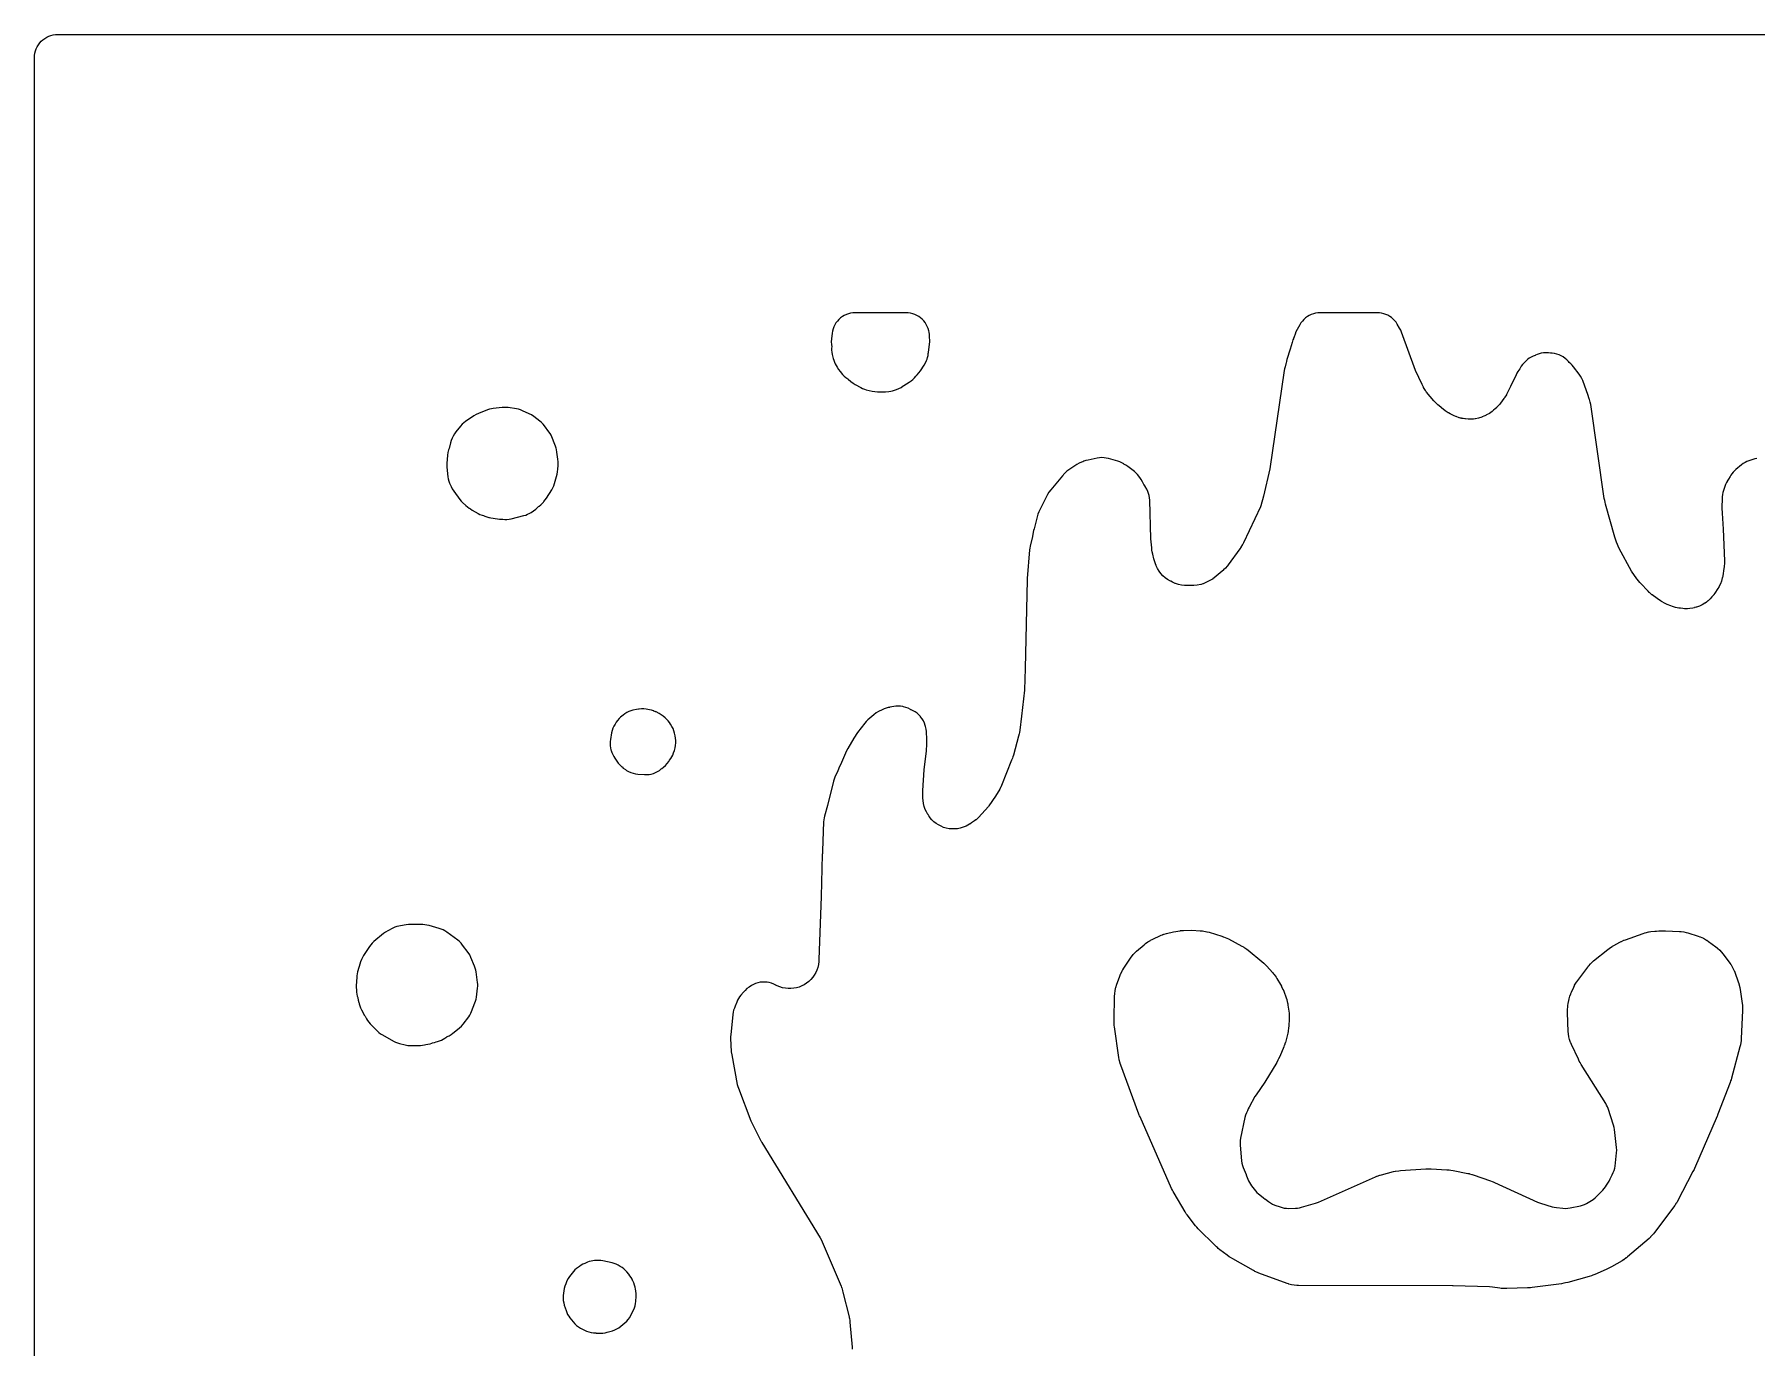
# Model space of a CAD drawing. Header units: millimetres. Extents: x 0 to 300, y 0 to 300.
# Drawn here: x -0.1 to 185.5, y 158.6 to 300.1 of the extents above; entities that cross this region are included whole.
import ezdxf

# ---------------------------------------------------------------- set-up
doc = ezdxf.new("R2010")
doc.units = ezdxf.units.MM
doc.layers.add('CUT', color=7, linetype='CONTINUOUS')

msp = doc.modelspace()

# ---------------------------------------------------------------- linework, layer by layer
at = {"layer": 'CUT'}
for points in [[(-0.15, 2.4114), (-0.15, 297.5872), (-0.135, 297.8933), (-0.099, 298.1357), (-0.0395, 298.3734), (0.0431, 298.6041), (0.1479, 298.8256), (0.2738, 299.0358), (0.4198, 299.2326), (0.5844, 299.4142), (0.7659, 299.5787), (0.9627, 299.7247), (1.1729, 299.8507), (1.3944, 299.9554), (1.6252, 300.038), (1.8629, 300.0975), (2.1053, 300.1335), (2.4114, 300.1485), (297.5886, 300.1485)], [(185.5294, 254.4647), (185.3091, 254.4044), (184.6857, 254.2027), (184.4684, 254.1211), (184.2596, 254.0196), (184.0611, 253.8992), (183.8746, 253.7609), (183.2861, 253.2806), (183.1215, 253.1337), (182.9705, 252.9729), (182.8343, 252.7995), (182.7447, 252.6619), (182.6457, 252.5164), (182.4638, 252.2194), (182.3446, 252.0012), (182.3266, 251.9586), (182.2616, 251.8485), (182.1566, 251.651), (182.0697, 251.4448), (182.0016, 251.2318), (181.8848, 250.801), (181.8315, 250.5564), (181.8029, 250.3076), (181.7993, 250.0573), (181.7994, 250.0534), (181.7984, 250.0405), (181.7671, 249.2633), (181.7741, 248.9508), (181.7967, 248.6854), (181.7985, 248.5664), (181.9143, 246.8497), (182.0378, 243.4042), (182.0398, 243.216), (182.0393, 243.1824), (182.015, 242.8068), (182.0111, 242.7734), (181.9849, 242.587), (181.8544, 241.8036), (181.8179, 241.6145), (181.8105, 241.5809), (181.7169, 241.2395), (181.5999, 240.9384), (181.4385, 240.6233), (181.4213, 240.5936), (181.3206, 240.4294), (180.9943, 239.927), (180.901, 239.7902), (180.8838, 239.7661), (180.6961, 239.5264), (180.5062, 239.3236), (180.2792, 239.1207), (180.2563, 239.1019), (180.1258, 238.9999), (180.1019, 238.9821), (179.9515, 238.8754), (179.9241, 238.857), (179.6339, 238.6818), (179.3546, 238.5488), (179.0357, 238.4337), (179.0042, 238.4241), (178.8265, 238.3745), (178.8086, 238.3699), (178.6506, 238.3336), (178.6222, 238.3277), (178.3282, 238.2798), (178.0571, 238.2595), (177.7591, 238.2629), (177.7302, 238.2645), (177.5686, 238.2768), (177.3198, 238.3013), (177.1388, 238.3235), (177.1066, 238.3283), (176.7778, 238.3933), (176.4569, 238.4899), (176.4262, 238.5008), (176.2559, 238.566), (175.863, 238.7274), (175.6685, 238.8138), (175.6342, 238.8302), (175.2615, 239.0355), (175.2293, 239.0556), (175.0522, 239.1738), (174.3912, 239.6426), (174.2497, 239.7481), (174.2249, 239.7675), (173.9576, 239.9977), (173.9347, 240.0194), (173.8094, 240.1437), (172.9857, 241.0007), (172.9175, 241.0744), (172.6248, 241.4332), (172.5876, 241.4841), (172.0147, 242.2999), (172.0083, 242.3112), (170.7034, 244.7611), (170.584, 245.0065), (170.509, 245.1759), (170.4078, 245.4293), (170.2087, 245.9855), (169.2221, 249.5269), (169.1652, 249.7596), (169.1316, 249.9187), (169.0897, 250.1546), (167.6263, 260.2535), (167.5697, 260.5318), (167.4818, 260.802), (167.4471, 260.8912), (167.4252, 261.0018), (167.3479, 261.2516), (166.7586, 262.8536), (166.6586, 263.088), (166.5352, 263.311), (166.3898, 263.5202), (165.766, 264.3266), (165.6264, 264.4918), (165.4731, 264.6443), (165.3071, 264.783), (165.3051, 264.7844), (165.2207, 264.8872), (165.0512, 265.0738), (164.8637, 265.2424), (164.6602, 265.3913), (164.4427, 265.5189), (164.2135, 265.6239), (163.9748, 265.7053), (163.7292, 265.7623), (163.4791, 265.7942), (163.3606, 265.7973), (163.2945, 265.8119), (163.0626, 265.8407), (162.829, 265.8477), (162.7637, 265.8466), (162.5308, 265.8318), (162.3002, 265.7953), (162.0741, 265.7375), (161.8544, 265.6589), (161.6705, 265.573), (161.6422, 265.5637), (161.4202, 265.4788), (161.2072, 265.3732), (161.0053, 265.2479), (160.8161, 265.104), (160.6227, 264.9417), (160.4402, 264.7724), (160.2755, 264.5859), (160.1301, 264.3839), (160.0056, 264.1685), (159.9828, 264.1241), (159.7776, 263.818), (159.675, 263.6511), (159.5858, 263.4767), (158.9926, 262.196), (158.631, 261.4917), (158.5555, 261.3522), (158.5415, 261.3275), (158.3734, 261.0587), (158.3573, 261.0353), (158.2649, 260.9065), (157.8994, 260.4193), (157.7762, 260.2638), (157.7535, 260.2367), (157.4834, 259.9464), (157.4579, 259.9218), (157.3117, 259.7877), (157.1545, 259.6511), (157.0098, 259.5314), (156.9834, 259.5107), (156.7016, 259.3115), (156.4013, 259.1415), (156.3713, 259.1264), (156.2014, 259.0464), (156.092, 258.9982), (155.9135, 258.925), (155.8814, 258.9127), (155.5441, 258.8039), (155.1974, 258.7302), (155.1634, 258.7248), (154.9755, 258.6998), (154.7962, 258.6851), (154.7635, 258.6832), (154.4266, 258.6803), (154.125, 258.7072), (154.0408, 258.7184), (153.8762, 258.7447), (153.7967, 258.7597), (153.7438, 258.7724), (153.6831, 258.7871), (153.5858, 258.8105), (153.4853, 258.8346), (153.4525, 258.8441), (153.1296, 258.9583), (153.0975, 258.9715), (152.9197, 259.0505), (152.4806, 259.2592), (152.4668, 259.2662), (152.2958, 259.3593), (152.2657, 259.3767), (151.9392, 259.5888), (151.911, 259.6093), (151.7565, 259.7278), (151.2766, 260.116), (151.1398, 260.2322), (151.1158, 260.2535), (150.8597, 260.5048), (150.8379, 260.5283), (150.7191, 260.6629), (149.9376, 261.5923), (149.8871, 261.6556), (149.822, 261.7452), (149.8021, 261.7742), (149.5964, 262.1096), (149.5849, 262.1308), (149.5476, 262.2055), (149.5476, 262.2056), (149.546, 262.2088), (149.4466, 262.4077), (148.7181, 263.9355), (147.2346, 268.0548), (147.1416, 268.2785), (147.0274, 268.492), (146.7635, 268.9328), (146.6339, 269.1279), (146.4865, 269.3101), (146.3228, 269.4777), (146.144, 269.6292), (145.9519, 269.7633), (145.7481, 269.8788), (145.5343, 269.9748), (145.3125, 270.0503), (145.0846, 270.1047), (144.8526, 270.1375), (144.6186, 270.1485), (144.5592, 270.1485), (144.5347, 270.1485), (144.382, 270.1485), (138.6653, 270.1485), (138.6166, 270.1485), (138.605, 270.1485), (138.4447, 270.1485), (138.2039, 270.1369), (137.9653, 270.1021), (137.7311, 270.0445), (137.5036, 269.9646), (137.2848, 269.8631), (137.0768, 269.7411), (136.8816, 269.5995), (136.7009, 269.4399), (136.5364, 269.2635), (136.3897, 269.0721), (136.2621, 268.8675), (135.9648, 268.3352), (135.8488, 268.0991), (135.7583, 267.8522), (135.6653, 267.5505), (135.5972, 267.3756), (135.5885, 267.3485), (135.5266, 267.2201), (135.4322, 266.9482), (135.2253, 266.219), (134.8768, 265.1355), (134.8208, 264.932), (134.7821, 264.7245), (134.7711, 264.6477), (134.6671, 264.3103), (134.6173, 264.1232), (134.5822, 263.9329), (133.0438, 253.3212), (132.3527, 250.372), (132.0561, 249.3375), (132.0093, 249.2323), (130.187, 245.3674), (130.1079, 245.2093), (130.093, 245.1814), (129.9128, 244.8772), (129.8954, 244.8508), (129.7948, 244.7054), (128.5496, 242.995), (128.4556, 242.8713), (128.4383, 242.8495), (128.2517, 242.6333), (128.0478, 242.4333), (128.0272, 242.4146), (127.9097, 242.3129), (127.0403, 241.591), (126.8995, 241.4797), (126.8738, 241.4604), (126.8734, 241.4601), (126.8611, 241.4535), (125.8297, 240.9284), (125.8176, 240.9245), (125.6183, 240.8668), (125.5825, 240.8574), (125.2088, 240.782), (124.8291, 240.7483), (124.7922, 240.747), (124.5847, 240.7459), (124.0501, 240.7577), (123.8661, 240.7663), (123.8332, 240.7686), (123.4971, 240.8093), (123.1956, 240.8763), (122.8739, 240.9818), (122.8432, 240.9936), (122.6729, 241.0637), (122.525, 241.1289), (122.3506, 241.2111), (122.3199, 241.2266), (122.0121, 241.402), (121.7492, 241.59), (121.507, 241.804), (121.2881, 242.0417), (121.0947, 242.3006), (120.9289, 242.578), (120.7793, 242.8991), (120.7664, 242.931), (120.6988, 243.1115), (120.5179, 243.6342), (120.4039, 244.1394), (120.3555, 244.3949), (120.3287, 244.5693), (120.2981, 244.8275), (120.2186, 245.7791), (120.0859, 249.9681), (120.0664, 250.2105), (120.0234, 250.4498), (119.9574, 250.6838), (119.869, 250.9103), (119.759, 251.1272), (119.5907, 251.4223), (119.5755, 251.4576), (119.4652, 251.6602), (119.2952, 251.9406), (119.1482, 252.1984), (119.0153, 252.4069), (118.9787, 252.4534), (118.9095, 252.5566), (118.7643, 252.735), (118.6033, 252.8994), (118.4279, 253.0482), (117.7287, 253.5883), (117.5094, 253.7397), (117.3085, 253.8489), (117.2871, 253.8638), (117.0846, 253.979), (116.8723, 254.0748), (116.652, 254.1504), (115.6416, 254.4454), (115.4025, 254.5026), (115.159, 254.5361), (114.9133, 254.5454), (114.6679, 254.5306), (114.4252, 254.4918), (113.4328, 254.2826), (113.2114, 254.2252), (112.9961, 254.1478), (112.855, 254.082), (112.7267, 254.0411), (112.4778, 253.9308), (112.2424, 253.794), (111.3553, 253.2118), (111.1552, 253.0658), (110.9705, 252.9007), (110.8031, 252.7182), (110.6986, 252.5922), (110.6823, 252.5749), (109.4059, 251.0714), (109.2229, 250.827), (109.0711, 250.5621), (108.1442, 248.6888), (108.0356, 248.435), (107.9557, 248.1708), (107.7127, 247.1714), (107.6088, 246.8601), (107.5558, 246.6784), (107.5166, 246.4934), (107.441, 246.0542), (107.1846, 244.9998), (107.1449, 244.8022), (107.1213, 244.602), (106.8835, 241.5286), (106.8817, 241.5029), (106.8814, 241.4982), (106.8765, 241.3897), (106.652, 231.8147), (106.5713, 229.5321), (106.5678, 229.4918), (106.2735, 226.6746), (106.0679, 225.1684), (106.0268, 224.9269), (105.9936, 224.764), (105.9369, 224.5258), (105.3812, 222.4892), (105.319, 222.2844), (105.2728, 222.1466), (105.199, 221.9457), (104.1014, 219.202), (104.0263, 219.0272), (104.0121, 218.9964), (103.9182, 218.8169), (103.442, 218.0509), (102.749, 217.001), (102.7015, 216.9326), (101.621, 215.7576), (101.554, 215.689), (101.3604, 215.5243), (101.3347, 215.5045), (101.1885, 215.3973), (100.8578, 215.167), (100.6849, 215.0536), (100.6536, 215.0342), (100.2987, 214.8413), (99.9636, 214.7031), (99.6605, 214.6123), (99.3627, 214.5536), (99.0605, 214.5238), (98.7569, 214.5234), (98.4547, 214.5522), (98.1566, 214.6101), (97.8656, 214.6964), (97.5842, 214.8104), (97.3151, 214.951), (97.0608, 215.1169), (96.8237, 215.3065), (96.606, 215.5181), (96.3908, 215.7719), (96.3711, 215.7976), (96.2684, 215.9383), (96.182, 216.0689), (96.1663, 216.0938), (96.0165, 216.3562), (95.8911, 216.6286), (95.777, 216.9495), (95.7768, 216.9503), (95.6961, 217.2684), (95.6461, 217.5928), (95.6427, 217.6245), (95.6282, 217.8024), (95.6125, 218.0726), (95.6063, 218.3015), (95.6068, 218.457), (95.6145, 218.6859), (95.7563, 220.886), (95.9857, 222.6596), (96.0009, 222.8952), (96.036, 223.1362), (96.062, 223.4951), (96.0623, 224.1735), (96.0441, 224.4753), (96.0023, 224.7036), (96.0038, 224.7259), (96.0059, 225.0095), (95.976, 225.2915), (95.9142, 225.5683), (95.8834, 225.6769), (95.7976, 225.9281), (95.6857, 226.1687), (95.5489, 226.3961), (95.3887, 226.6077), (95.3574, 226.6448), (95.1882, 226.8262), (95.0018, 226.99), (94.8001, 227.1345), (94.585, 227.2583), (94.3701, 227.3551), (94.3471, 227.3702), (94.283, 227.4078), (94.0412, 227.5323), (93.7872, 227.6298), (93.5242, 227.6991), (93.4728, 227.7097), (93.2178, 227.7487), (92.9601, 227.7612), (92.7025, 227.7471), (92.49, 227.7244), (92.2766, 227.6923), (92.0667, 227.6418), (92.0197, 227.6261), (91.8963, 227.6078), (91.67, 227.5522), (91.4499, 227.4758), (91.2378, 227.3792), (90.8399, 227.1751), (90.5807, 227.0218), (90.3419, 226.8384), (89.7026, 226.2834), (89.5254, 226.1135), (89.3656, 225.927), (88.5724, 224.9035), (88.4398, 224.715), (88.3403, 224.5417), (88.3185, 224.5143), (88.1858, 224.3099), (87.5297, 223.1825), (87.4035, 222.9349), (86.7385, 221.4287), (86.6191, 221.1966), (86.521, 220.9813), (86.4494, 220.774), (86.1489, 220.0935), (86.0704, 219.8927), (86.0095, 219.6858), (85.3553, 217.049), (85.0226, 215.9153), (84.9721, 215.712), (84.9388, 215.5052), (84.9229, 215.2963), (84.8168, 212.1791), (84.7928, 211.9214), (84.7902, 211.8911), (84.7898, 211.8859), (84.7828, 211.7587), (84.6487, 207.2378), (84.4175, 200.4465), (84.4071, 200.2663), (84.4044, 200.2341), (84.3613, 199.9052), (84.2933, 199.6102), (84.1972, 199.3231), (84.074, 199.0466), (83.9248, 198.7832), (83.751, 198.5354), (83.5541, 198.3055), (83.336, 198.0955), (83.0988, 197.9075), (82.8446, 197.7432), (82.5757, 197.604), (82.2948, 197.4914), (82.0043, 197.4063), (81.7069, 197.3495), (81.4055, 197.3215), (81.1028, 197.3227), (80.8016, 197.353), (80.5047, 197.4121), (80.2149, 197.4994), (79.9079, 197.6252), (79.8398, 197.6571), (79.762, 197.6945), (79.7575, 197.6967), (79.7009, 197.7239), (79.5442, 197.7968), (79.3129, 197.8906), (79.0733, 197.9608), (78.828, 198.0068), (78.5793, 198.0281), (78.3297, 198.0245), (78.0817, 197.996), (77.8378, 197.943), (77.6004, 197.8659), (77.3718, 197.7655), (77.1544, 197.6428), (76.8855, 197.4727), (76.6615, 197.3132), (76.4563, 197.1299), (76.3553, 197.0175), (76.2923, 196.9512), (76.0029, 196.6168), (75.866, 196.4436), (75.7449, 196.2591), (75.6406, 196.0647), (75.5538, 195.8618), (75.3905, 195.4281), (75.3884, 195.4214), (75.3046, 195.2126), (75.2278, 194.9919), (75.172, 194.7651), (75.1376, 194.534), (74.9149, 192.3397), (74.903, 192.1532), (74.9051, 191.9663), (74.9753, 190.5196), (75.0172, 190.1692), (75.6254, 187.0019), (75.6771, 186.7852), (75.748, 186.5739), (77.0945, 183.0819), (77.1972, 182.8509), (78.1727, 180.9267), (78.1899, 180.8935), (78.193, 180.8876), (78.2707, 180.7505), (84.5478, 170.4477), (84.6825, 170.207), (84.7679, 170.0404), (84.8847, 169.7903), (86.8093, 165.2382), (86.8649, 165.099), (86.8743, 165.0739), (86.9686, 164.7896), (86.976, 164.7638), (87.0145, 164.619), (87.6651, 161.9625), (87.6959, 161.8254), (87.701, 161.8008), (87.7472, 161.5236), (87.7504, 161.4986), (87.7657, 161.3589), (88.0075, 158.6872), (88.0207, 158.4713)]]:
    msp.add_lwpolyline(points, dxfattribs=at)
for points in [[(87.6048, 262.9519), (87.8077, 262.787), (87.841, 262.7653), (87.8679, 262.7416), (88.0966, 262.5624), (88.3444, 262.411), (88.9454, 262.0902), (89.1344, 261.9993), (89.3302, 261.9245), (89.5317, 261.8665), (90.1502, 261.716), (90.4409, 261.6633), (90.7358, 261.6452), (91.3089, 261.6439), (91.38, 261.6399), (91.6154, 261.6485), (91.9583, 261.6774), (92.1625, 261.7031), (92.3638, 261.7455), (92.561, 261.8043), (92.7976, 261.8856), (93.0508, 261.9884), (93.2913, 262.1182), (93.5162, 262.2735), (93.5797, 262.3227), (94.1569, 262.6812), (94.357, 262.8194), (94.5426, 262.9763), (94.7122, 263.1506), (94.8631, 263.3216), (95.0218, 263.4592), (95.2099, 263.6632), (95.3743, 263.8867), (95.7696, 264.4919), (95.9174, 264.7509), (96.0334, 265.0256), (96.0774, 265.1499), (96.1386, 265.349), (96.183, 265.5526), (96.2103, 265.7592), (96.2122, 265.78), (96.2316, 265.8837), (96.3545, 266.7793), (96.3755, 267.0137), (96.3744, 267.2491), (96.3534, 267.4607), (96.3563, 267.5409), (96.3375, 267.8074), (96.2903, 268.0704), (96.2549, 268.2209), (96.189, 268.4508), (96.1015, 268.6734), (95.9932, 268.8866), (95.8649, 269.0885), (95.718, 269.2772), (95.5537, 269.4509), (95.3735, 269.6082), (95.1792, 269.7476), (94.9724, 269.8677), (94.7551, 269.9676), (94.5292, 270.0462), (94.2968, 270.1029), (94.0602, 270.1371), (93.8213, 270.1485), (93.7999, 270.1485), (93.7144, 270.1485), (88.3429, 270.1485), (88.3416, 270.1485), (88.3211, 270.1485), (88.0795, 270.1368), (87.8402, 270.1018), (87.6053, 270.0439), (87.3772, 269.9635), (87.1579, 269.8614), (86.9495, 269.7387), (86.7539, 269.5963), (86.573, 269.4357), (86.4085, 269.2584), (86.2618, 269.0661), (86.1345, 268.8604), (86.0276, 268.6434), (85.9422, 268.4171), (85.879, 268.1836), (85.8388, 267.9451), (85.7662, 267.3382), (85.7486, 267.0323), (85.7685, 266.7265), (85.7972, 266.5008), (85.7915, 266.3468), (85.7934, 266.1191), (85.816, 265.8924), (85.8592, 265.6688), (85.9645, 265.2315), (86.0224, 265.0289), (86.0972, 264.8318), (86.1883, 264.6418), (86.3767, 264.288), (86.5247, 264.0445), (86.6995, 263.8194), (86.9768, 263.5015), (87.1454, 263.3263), (87.3303, 263.1682), (87.5249, 263.0322)], [(47.6684, 248.5367), (47.8832, 248.4288), (48.1073, 248.3419), (48.2443, 248.2963), (48.4038, 248.2233), (48.6096, 248.15), (48.8209, 248.095), (48.9235, 248.0777), (49.0416, 248.0451), (49.2982, 248.0023), (50.0026, 247.9221), (50.2524, 247.9063), (50.26, 247.9066), (50.3283, 247.8981), (50.5591, 247.8802), (50.7907, 247.8838), (51.0209, 247.9088), (51.2478, 247.9549), (52.6076, 248.2978), (52.8085, 248.3576), (53.0037, 248.4339), (53.1919, 248.5264), (53.4053, 248.6426), (53.6603, 248.8021), (53.8944, 248.991), (54.187, 249.2579), (54.2687, 249.3188), (54.431, 249.4508), (54.5817, 249.5958), (54.7198, 249.7529), (54.722, 249.7556), (54.7731, 249.8067), (54.9198, 249.9832), (55.0498, 250.1725), (55.6191, 251.0892), (55.7343, 251.2959), (55.8295, 251.5126), (55.9037, 251.7373), (56.1928, 252.7751), (56.2494, 253.0285), (56.2794, 253.2864), (56.306, 253.7013), (56.3094, 253.9541), (56.3016, 254.0419), (56.303, 254.0771), (56.28, 254.3697), (56.1742, 255.1363), (56.1207, 255.4103), (56.1131, 255.4344), (56.0884, 255.57), (56.0345, 255.7704), (55.9641, 255.9657), (55.631, 256.7816), (55.5421, 256.9754), (55.4369, 257.161), (55.3163, 257.337), (54.8292, 257.9862), (54.6844, 258.162), (54.5241, 258.3239), (54.3498, 258.4705), (53.6846, 258.9802), (53.4468, 259.1415), (53.1921, 259.2745), (52.4656, 259.6022), (52.2558, 259.6857), (52.0394, 259.7499), (51.818, 259.7942), (50.9333, 259.9304), (50.7139, 259.9544), (50.4933, 259.9589), (50.2731, 259.9439), (49.3186, 259.8363), (49.1071, 259.8033), (48.8992, 259.7523), (48.6964, 259.6836), (47.7157, 259.3042), (47.4617, 259.1893), (47.2221, 259.0468), (46.3275, 258.4448), (46.1304, 258.2976), (45.9487, 258.1317), (45.7842, 257.9488), (45.2889, 257.3403), (45.1191, 257.1049), (44.9776, 256.8514), (44.871, 256.6311), (44.7673, 256.384), (44.6907, 256.1272), (44.5494, 255.5403), (44.4945, 255.3747), (44.4184, 255.0898), (44.3764, 254.7979), (44.301, 253.9023), (44.2923, 253.6694), (44.3054, 253.4368), (44.3315, 253.2627), (44.34, 253.1546), (44.4202, 252.4797), (44.4591, 252.2465), (44.52, 252.0179), (44.6021, 251.7962), (44.7608, 251.4229), (44.8897, 251.1628), (45.048, 250.9194), (45.6964, 250.0383), (45.8423, 249.8581), (46.0043, 249.6923), (46.3457, 249.3738), (46.5219, 249.2239), (46.7112, 249.0911), (46.8459, 249.014), (47.0295, 248.8974)], [(64.6373, 220.4653), (64.8937, 220.4352), (65.6278, 220.3875), (65.8704, 220.3835), (66.1122, 220.403), (66.351, 220.4459), (66.5845, 220.5117), (66.8105, 220.5999), (67.0269, 220.7095), (67.2316, 220.8396), (67.4228, 220.989), (67.4857, 221.0487), (67.6766, 221.1978), (67.8848, 221.3797), (68.0716, 221.5835), (68.2348, 221.8067), (68.289, 221.8902), (68.3195, 221.9251), (68.4477, 222.1002), (68.5602, 222.2857), (68.6561, 222.4803), (68.7603, 222.7168), (68.8589, 222.98), (68.9273, 223.2525), (68.9648, 223.5311), (68.9874, 223.8226), (68.9942, 224.0737), (68.9758, 224.3242), (68.9323, 224.5715), (68.8673, 224.8566), (68.796, 225.108), (68.6989, 225.3505), (68.5769, 225.5815), (68.4365, 225.8171), (68.3158, 226.0005), (68.1795, 226.1727), (68.0286, 226.3323), (67.8368, 226.5181), (67.6412, 226.6887), (67.429, 226.8381), (67.2025, 226.9648), (66.8615, 227.1328), (66.7876, 227.1646), (66.7802, 227.1685), (66.7169, 227.1951), (66.6265, 227.234), (66.6166, 227.2371), (66.573, 227.2553), (66.3589, 227.3232), (66.1396, 227.3716), (65.7923, 227.4319), (65.5474, 227.4622), (65.3008, 227.4681), (65.0548, 227.4497), (65.0098, 227.4418), (64.9864, 227.4399), (64.7596, 227.4006), (64.3729, 227.3151), (64.1434, 227.2528), (63.9208, 227.1689), (63.7072, 227.0642), (63.5045, 226.9398), (63.3146, 226.7966), (63.0471, 226.5742), (62.8687, 226.4106), (62.7069, 226.2305), (62.5633, 226.0357), (62.4392, 225.8278), (62.3284, 225.62), (62.2171, 225.382), (62.1315, 225.1337), (62.0724, 224.8777), (61.9462, 224.1614), (61.9173, 223.94), (61.9083, 223.717), (61.9192, 223.494), (61.9499, 223.2729), (62.0003, 223.0554), (62.0174, 222.9941), (62.0932, 222.7655), (62.1907, 222.5453), (62.3089, 222.3355), (62.4268, 222.1667), (62.4897, 222.0357), (62.6217, 221.82), (62.7747, 221.6188), (62.9474, 221.434), (62.9976, 221.3854), (63.1869, 221.22), (63.21, 221.2035), (63.3346, 221.088), (63.5566, 220.9238), (63.6826, 220.841), (63.9054, 220.7105), (64.1405, 220.6036), (64.3853, 220.5216)], [(37.3665, 192.3207), (38.5485, 191.6537), (38.7578, 191.5482), (38.9762, 191.4628), (39.2015, 191.3982), (39.8285, 191.2499), (40.1104, 191.2), (40.3962, 191.1827), (41.2655, 191.18), (41.4773, 191.1883), (41.6875, 191.2145), (41.8948, 191.2584), (42.0435, 191.2966), (42.2425, 191.3224), (42.5007, 191.3844), (42.673, 191.4456), (42.7784, 191.4648), (42.9813, 191.5196), (43.1474, 191.5799), (43.3102, 191.6217), (43.5165, 191.6842), (43.7166, 191.7643), (43.9092, 191.8613), (44.0926, 191.9746), (44.313, 192.1242), (44.3573, 192.1426), (44.5717, 192.2441), (44.7755, 192.3655), (44.9669, 192.5057), (45.4484, 192.8947), (45.4685, 192.9083), (45.6915, 193.0786), (45.8939, 193.2729), (46.0733, 193.4885), (46.6656, 194.2878), (46.7883, 194.4696), (46.8947, 194.6615), (46.9838, 194.862), (47.3435, 195.7776), (47.4122, 195.9767), (47.4639, 196.1809), (47.4982, 196.3887), (47.6166, 197.3578), (47.6333, 197.5691), (47.6321, 197.7811), (47.613, 197.9922), (47.4634, 199.1109), (47.4255, 199.3241), (47.3692, 199.5332), (47.295, 199.7366), (46.9078, 200.6712), (46.7739, 200.9456), (46.6075, 201.2016), (46.0081, 202.0114), (45.8508, 202.2032), (45.6753, 202.3784), (45.4834, 202.5354), (44.2901, 203.4161), (44.1037, 203.5412), (43.9067, 203.6491), (43.7009, 203.7388), (43.4879, 203.8098), (42.3922, 204.1206), (42.1679, 204.1732), (41.9398, 204.205), (41.7098, 204.2156), (40.1804, 204.2156), (39.939, 204.2039), (39.6999, 204.169), (39.1434, 204.06), (38.9162, 204.0043), (38.6951, 203.9277), (38.4822, 203.8307), (37.9441, 203.5545), (37.7041, 203.4139), (37.4813, 203.2476), (36.4471, 202.3821), (36.2696, 202.2183), (36.1087, 202.0381), (35.9659, 201.8433), (35.3259, 200.8747), (35.2014, 200.6648), (35.098, 200.4437), (35.0167, 200.2136), (34.8634, 199.7017), (34.8189, 199.5838), (34.7596, 199.371), (34.7519, 199.3297), (34.6927, 199.1319), (34.6391, 198.9196), (34.6044, 198.7034), (34.5886, 198.485), (34.5793, 198.1555), (34.556, 197.9887), (34.5328, 197.7148), (34.5399, 197.44), (34.5607, 197.1825), (34.5608, 197.1794), (34.5619, 197.1677), (34.5808, 196.9343), (34.6067, 196.7247), (34.6503, 196.518), (34.6958, 196.3664), (34.7004, 196.3316), (34.7463, 196.081), (34.8174, 195.8364), (34.8502, 195.7553), (34.8651, 195.6905), (34.9266, 195.469), (35.0082, 195.2542), (35.1091, 195.0478), (35.2613, 194.7697), (35.297, 194.6839), (35.4453, 194.4219), (35.4863, 194.3587), (35.6407, 194.0766), (35.7589, 193.8821), (35.8943, 193.6993), (36.0458, 193.5295), (36.8072, 192.7505), (36.9798, 192.5898), (37.1668, 192.4461)], [(119.6007, 202.152), (119.6248, 202.171), (119.8811, 202.3547), (120.1531, 202.5142), (120.1802, 202.5285), (120.3338, 202.6049), (121.3151, 203.0655), (121.4641, 203.1316), (121.4911, 203.1428), (121.5416, 203.1613), (121.6061, 203.1772), (121.6546, 203.1892), (121.902, 203.2502), (122.6596, 203.437), (123.3482, 203.5608), (123.3895, 203.567), (123.4617, 203.5763), (123.4997, 203.579), (123.7131, 203.588), (124.6263, 203.6007), (125.5256, 203.5507), (125.7468, 203.5319), (125.786, 203.5273), (126.2231, 203.4505), (126.2615, 203.4414), (126.4759, 203.3837), (127.8418, 202.9726), (128.014, 202.9162), (128.0445, 202.9053), (128.3797, 202.768), (128.409, 202.7542), (128.5712, 202.6736), (130.0206, 201.9085), (130.1876, 201.8148), (130.217, 201.7973), (130.5355, 201.585), (130.563, 201.5646), (130.7137, 201.4466), (132.1664, 200.2478), (132.3713, 200.0656), (132.5057, 199.9371), (132.6968, 199.7405), (133.3169, 199.0538), (133.435, 198.9165), (133.4555, 198.8915), (133.4815, 198.8565), (133.7065, 198.5465), (133.7862, 198.4209), (134.1919, 197.7462), (134.2807, 197.5901), (134.2959, 197.5619), (134.4506, 197.2379), (134.4631, 197.2083), (134.5286, 197.0411), (134.7858, 196.3361), (134.847, 196.154), (134.8571, 196.1212), (134.9511, 195.7488), (134.9578, 195.7151), (134.9903, 195.5258), (135.085, 194.877), (135.1077, 194.6877), (135.1109, 194.6538), (135.1273, 194.273), (135.127, 194.239), (135.1207, 194.0484), (135.0757, 193.2817), (135.0615, 193.1084), (135.0583, 193.0774), (135.0058, 192.7337), (134.9997, 192.7032), (134.9616, 192.5335), (134.7435, 191.658), (134.7048, 191.5148), (134.6974, 191.4894), (134.6033, 191.2083), (134.5938, 191.1835), (134.5385, 191.046), (134.0927, 189.9982), (133.9802, 189.7578), (133.8982, 189.5975), (133.7689, 189.3656), (132.4887, 187.2487), (131.5485, 185.8829), (131.4202, 185.6756), (130.7913, 184.5387), (130.6963, 184.3484), (130.6178, 184.1506), (130.617, 184.1478), (130.5094, 183.9449), (130.4063, 183.6828), (130.3333, 183.4108), (129.8696, 181.1892), (129.831, 180.9444), (129.8169, 180.6971), (129.8273, 180.4495), (129.9828, 178.7581), (130.0179, 178.5119), (130.0772, 178.2703), (130.1603, 178.0359), (130.4716, 177.2791), (130.4837, 177.2431), (130.524, 177.1517), (130.7486, 176.6057), (130.8353, 176.4177), (130.9372, 176.2374), (131.0536, 176.0662), (131.3308, 175.693), (131.4749, 175.5164), (131.6344, 175.3537), (131.8081, 175.2062), (132.3216, 174.809), (132.3493, 174.7853), (132.5444, 174.6342), (132.5604, 174.6242), (132.8978, 174.3632), (133.1096, 174.2162), (133.3354, 174.0917), (133.5728, 173.9912), (134.1444, 173.7833), (134.3649, 173.7144), (134.5908, 173.6662), (134.8201, 173.6391), (135.051, 173.6332), (135.7899, 173.6486), (136.0129, 173.6632), (136.2338, 173.6977), (136.4507, 173.7518), (137.9716, 174.2042), (138.2697, 174.3139), (144.4394, 177.0416), (144.5829, 177.1015), (144.6088, 177.1117), (144.9024, 177.2134), (144.929, 177.2214), (145.0788, 177.263), (146.3677, 177.5928), (146.5408, 177.6327), (146.5719, 177.6391), (146.9228, 177.6942), (146.9544, 177.6976), (147.1314, 177.7127), (149.8479, 177.8784), (150.0567, 177.8853), (150.1986, 177.886), (150.4076, 177.8813), (152.1076, 177.7953), (152.3673, 177.7731), (152.5429, 177.7519), (152.8004, 177.7117), (154.3802, 177.4085), (154.5156, 177.3799), (154.5398, 177.3744), (154.8069, 177.3023), (154.8306, 177.295), (154.962, 177.2516), (156.8386, 176.5938), (156.9976, 176.5339), (157.1046, 176.4909), (157.2607, 176.4239), (161.903, 174.3072), (162.21, 174.191), (163.4636, 173.8081), (163.6958, 173.7492), (163.9325, 173.7127), (164.6329, 173.6391), (164.8986, 173.6254), (165.1643, 173.64), (165.4269, 173.6828), (166.5223, 173.9217), (166.7416, 173.9801), (166.9548, 174.0581), (167.16, 174.1552), (167.3556, 174.2704), (167.8712, 174.6068), (168.0907, 174.7677), (168.2914, 174.9515), (168.9262, 175.5997), (169.0755, 175.7665), (169.2093, 175.946), (169.3265, 176.1368), (169.3283, 176.1399), (169.476, 176.3359), (169.6174, 176.5744), (169.7315, 176.8272), (169.7825, 176.9594), (169.952, 177.2652), (170.0603, 177.4854), (170.1465, 177.7152), (170.2098, 177.9523), (170.2495, 178.1945), (170.412, 179.6223), (170.428, 179.9091), (170.411, 180.1958), (170.186, 182.1177), (170.1452, 182.3614), (170.0805, 182.5999), (169.5001, 184.3849), (169.4285, 184.5779), (169.3411, 184.7643), (169.2388, 184.943), (166.5921, 189.1507), (166.4733, 189.3533), (166.3971, 189.4933), (166.2912, 189.703), (165.5441, 191.3058), (165.4707, 191.4738), (165.4583, 191.5042), (165.3465, 191.822), (165.2732, 192.1206), (165.2253, 192.4542), (165.2222, 192.4868), (165.2095, 192.6697), (165.1159, 194.7477), (165.1125, 194.9667), (165.113, 195.0058), (165.1444, 195.4425), (165.1495, 195.4811), (165.1843, 195.6974), (165.2521, 196.0524), (165.2841, 196.203), (165.2904, 196.2299), (165.3661, 196.5027), (165.464, 196.7685), (165.4746, 196.7939), (165.5367, 196.9349), (165.7884, 197.4764), (165.8753, 197.6511), (165.8916, 197.6819), (166.0919, 198.0167), (166.1114, 198.0456), (166.2243, 198.2048), (167.2987, 199.6375), (167.3933, 199.7585), (167.4107, 199.7799), (167.5981, 199.9912), (167.8022, 200.1865), (167.8228, 200.2047), (167.9401, 200.3039), (169.472, 201.5466), (169.6116, 201.6545), (169.637, 201.6732), (169.9305, 201.8687), (169.9576, 201.885), (170.111, 201.9721), (170.7762, 202.3298), (170.9059, 202.3963), (170.9293, 202.4078), (171.1959, 202.5255), (171.2202, 202.5351), (171.3568, 202.586), (173.2783, 203.2611), (173.4655, 203.3214), (173.4992, 203.3313), (173.8819, 203.4221), (173.9164, 203.4284), (174.1108, 203.4586), (174.5234, 203.5117), (174.7103, 203.5191), (174.9827, 203.5298), (175.3424, 203.544), (175.7034, 203.5583), (177.1789, 203.484), (177.3358, 203.4728), (177.3639, 203.4702), (177.6505, 203.4315), (177.9329, 203.3689), (177.9601, 203.3617), (178.1113, 203.318), (179.1986, 202.9793), (179.396, 202.9117), (179.4309, 202.8987), (179.7821, 202.7446), (180.1139, 202.5525), (180.1451, 202.5321), (180.3163, 202.4129), (181.1259, 201.8151), (181.2718, 201.7017), (181.2974, 201.6808), (181.5429, 201.459), (181.874, 201.0801), (181.9127, 201.0306), (182.6355, 200.0578), (182.739, 199.9112), (182.7569, 199.8846), (182.9274, 199.6022), (183.0702, 199.3048), (183.0827, 199.2753), (183.1485, 199.1083), (183.5361, 198.0524), (183.5993, 197.865), (183.6097, 197.8312), (183.7061, 197.4478), (183.7129, 197.4131), (183.7458, 197.2181), (183.9592, 195.7127), (183.9798, 195.5376), (183.9828, 195.5063), (183.9992, 195.1544), (183.9992, 195.1229), (183.995, 194.9467), (183.8524, 191.9281), (183.8374, 191.7257), (183.8337, 191.6897), (183.7709, 191.2889), (183.7634, 191.2535), (183.7158, 191.0562), (182.8053, 187.6844), (182.7509, 187.5015), (182.7108, 187.3782), (182.6472, 187.1983), (181.3352, 183.77), (181.3056, 183.6952), (181.285, 183.6446), (181.2538, 183.5704), (178.8203, 177.9468), (178.7598, 177.8141), (178.7169, 177.7247), (178.6512, 177.5944), (176.9318, 174.3413), (176.8592, 174.2102), (176.8457, 174.187), (176.685, 173.9342), (176.6697, 173.9122), (176.582, 173.7908), (174.5092, 171.0417), (174.3835, 170.8839), (174.3603, 170.8564), (174.0842, 170.5623), (174.0582, 170.5374), (173.9087, 170.4018), (171.5991, 168.4188), (171.4707, 168.3135), (171.4474, 168.2951), (171.1773, 168.1019), (171.1523, 168.0857), (171.0111, 167.9983), (169.8819, 167.3332), (169.6672, 167.216), (169.519, 167.1413), (169.2971, 167.0383), (168.077, 166.5199), (167.8508, 166.4323), (167.6955, 166.3779), (167.4641, 166.3051), (165.1475, 165.658), (164.8936, 165.5965), (164.72, 165.5608), (164.4624, 165.5172), (161.3207, 165.0968), (161.1308, 165.0763), (161.0015, 165.0656), (160.8108, 165.0548), (158.5647, 164.9849), (158.3914, 164.9835), (158.3604, 164.984), (158.0144, 165.0052), (157.9836, 165.0085), (157.8117, 165.0311), (157.0191, 165.154), (156.7074, 165.1825), (152.798, 165.2941), (152.7313, 165.2952), (136.1322, 165.3256), (135.969, 165.3295), (135.9398, 165.3308), (135.6407, 165.3575), (135.371, 165.4054), (135.0811, 165.4836), (135.0532, 165.4924), (134.8986, 165.5451), (131.8579, 166.656), (131.7162, 166.7111), (131.6911, 166.7214), (131.4151, 166.8484), (131.3908, 166.8608), (131.2569, 166.9326), (129.0299, 168.1853), (128.8032, 168.3236), (128.6527, 168.4229), (128.4364, 168.5769), (127.6516, 169.1785), (127.469, 169.3279), (127.3753, 169.4095), (127.2954, 169.4841), (127.263, 169.5143), (127.1463, 169.6232), (127.1345, 169.6341), (125.3188, 171.4301), (125.1462, 171.6126), (125.0333, 171.7403), (124.8734, 171.9339), (124.2491, 172.7435), (124.1154, 172.9282), (124.0285, 173.0564), (123.9062, 173.2489), (122.7124, 175.2623), (122.6045, 175.4573), (122.5352, 175.5918), (122.439, 175.7929), (119.0382, 183.4842), (118.9921, 183.593), (118.9619, 183.6675), (118.9193, 183.7777), (116.9723, 189.0575), (116.9098, 189.2416), (116.8995, 189.2748), (116.8035, 189.6514), (116.7967, 189.6854), (116.7634, 189.877), (116.2766, 193.1915), (116.2567, 193.3499), (116.2538, 193.3783), (116.2344, 193.697), (116.2339, 193.7256), (116.2344, 193.8852), (116.299, 196.5228), (116.3091, 196.7217), (116.3119, 196.7571), (116.3596, 197.1198), (116.4454, 197.4754), (116.4556, 197.5094), (116.5175, 197.6986), (116.8592, 198.6552), (116.9421, 198.8668), (116.958, 198.904), (117.1614, 199.3101), (117.1817, 199.3451), (117.3014, 199.5383), (117.9954, 200.5848), (118.0925, 200.7243), (118.1104, 200.7488), (118.3059, 200.9925), (118.5227, 201.2174), (118.5447, 201.2383), (118.6707, 201.3524), (119.4685, 202.0428)], [(59.8552, 160.2623), (60.1023, 160.2293), (60.3686, 160.2071), (60.4201, 160.1991), (60.6899, 160.1723), (60.8871, 160.1742), (60.8988, 160.1738), (60.9103, 160.1744), (60.961, 160.1749), (60.9992, 160.1794), (61.1306, 160.1868), (61.3601, 160.2213), (61.5854, 160.2769), (62.1704, 160.4505), (62.4085, 160.5345), (62.637, 160.642), (62.8534, 160.7721), (63.0556, 160.9233), (63.5032, 161.2947), (63.6967, 161.4733), (63.8704, 161.6713), (64.0223, 161.8865), (64.1507, 162.1164), (64.4264, 162.6778), (64.5225, 162.9001), (64.5967, 163.1306), (64.6482, 163.3672), (64.6766, 163.6076), (64.7168, 164.1902), (64.7212, 164.4503), (64.6986, 164.7095), (64.6491, 164.9649), (64.6015, 165.1215), (64.6007, 165.1252), (64.5392, 165.363), (64.4546, 165.5937), (64.3794, 165.7495), (64.3689, 165.7785), (64.2823, 165.9876), (64.1771, 166.1879), (64.0543, 166.378), (63.9147, 166.5562), (63.7029, 166.8027), (63.5486, 166.9668), (63.3801, 167.1164), (63.1989, 167.2502), (62.9935, 167.3878), (62.7911, 167.5101), (62.578, 167.6127), (62.3562, 167.6947), (62.1276, 167.7554), (61.1082, 167.975), (60.8925, 168.0116), (60.6744, 168.0293), (60.4556, 168.0278), (60.2377, 168.0072), (60.0591, 167.9824), (59.8567, 167.9457), (59.6579, 167.8925), (59.4643, 167.8232), (59.1801, 167.708), (58.9809, 167.617), (58.7906, 167.5089), (58.6104, 167.3845), (58.2966, 167.1471), (58.1177, 166.9981), (57.9535, 166.8332), (57.8053, 166.6536), (57.5439, 166.3052), (57.3897, 166.0737), (57.2621, 165.8266), (57.1208, 165.511), (57.0252, 165.2629), (56.9565, 165.006), (56.9155, 164.7433), (56.8636, 164.2354), (56.8507, 163.977), (56.8646, 163.7186), (56.9051, 163.4631), (56.9718, 163.2131), (57.1642, 162.6174), (57.2405, 162.4124), (57.3344, 162.2149), (57.4451, 162.0264), (57.572, 161.8482), (57.9201, 161.402), (58.0948, 161.201), (58.2899, 161.0198), (58.5031, 160.8604), (58.7321, 160.7246), (59.1505, 160.5056), (59.3769, 160.4012), (59.6126, 160.3198)]]:
    msp.add_lwpolyline(points, close=True, dxfattribs=at)

doc.saveas('drawing.dxf')
